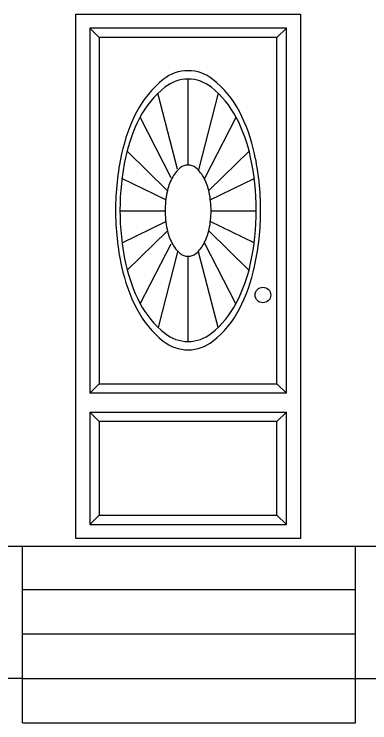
# Model space of a CAD drawing. Header units: millimetres. Extents: x -25 to 177, y -4701 to 789.
# Drawn here: x 98.63 to 100.232, y 389.137 to 392.328 of the extents above; entities that cross this region are included whole.
import ezdxf

# ---------------------------------------------------------------- set-up
doc = ezdxf.new("R2010")
doc.units = ezdxf.units.MM
doc.layers.add('muros', color=12, linetype='Continuous')
doc.layers.add('puertas y mobiliario', color=80, linetype='Continuous')

# ---------------------------------------------------------------- blocks, each defined once
blk = doc.blocks.new('Door - Fancy 36 in.')
for p, q in [((33.75, 81.75), (2.25, 81.75)), ((2.25, 81.75), (2.25, 23.25)), ((2.25, 81.75), (3.75, 80.25)), ((32.25, 80.25), (33.75, 81.75)), ((33.75, 23.25), (33.75, 81.75)), ((32.25, 80.25), (3.75, 80.25)), ((3.75, 80.25), (3.75, 24.75)), ((32.25, 24.75), (32.25, 80.25)), ((18, 59.82), (18, 73.59)), ((16.29, 59.16), (13.17, 71.32)), ((22.83, 71.32), (19.68, 59.05)), ((15.29, 57.79), (10.3, 67.49)), ((20.69, 57.74), (25.7, 67.49)), ((8.21, 62.03), (14.66, 55.75)), ((27.79, 62.03), (21.36, 55.78)), ((14.42, 54.24), (7.4, 57.66)), ((21.55, 54.23), (28.6, 57.66)), ((7.02, 52.5), (14.35, 52.5)), ((21.68, 52.5), (28.93, 52.5)), ((7.41, 47.35), (14.43, 50.76)), ((28.59, 47.35), (21.54, 50.78)), ((14.67, 49.25), (8.24, 42.99)), ((21.3, 49.29), (27.76, 42.99)), ((10.34, 37.58), (15.29, 47.22)), ((25.66, 37.58), (20.69, 47.27)), ((16.31, 45.91), (13.2, 33.8)), ((22.8, 33.8), (19.69, 45.91)), ((18, 31.55), (18, 45.2)), ((3.75, 24.75), (2.25, 23.25)), ((3.75, 24.75), (32.25, 24.75)), ((32.25, 24.75), (32.24, 24.77)), ((33.75, 23.25), (32.25, 24.75)), ((33.75, 23.25), (2.25, 23.25)), ((2.25, 20.25), (33.75, 20.25)), ((2.25, 20.25), (2.25, 2.25)), ((2.25, 20.25), (3.75, 18.75)), ((32.25, 18.75), (33.75, 20.25)), ((33.75, 2.25), (33.75, 20.25)), ((32.25, 18.75), (3.75, 18.75)), ((3.75, 18.75), (3.75, 3.75)), ((32.25, 3.75), (32.25, 18.75)), ((3.75, 3.75), (2.25, 2.25)), ((3.75, 3.75), (32.25, 3.75)), ((33.75, 2.25), (32.25, 3.75)), ((2.25, 2.25), (33.75, 2.25))]:
    blk.add_line(p, q)
blk.add_lwpolyline([(0, 0), (0, 84), (36, 84), (36, 0)], close=True)
at = {"linetype": 'Continuous'}
for points in [[(18, 30.21, 0.169807), (21.97, 31.6, 0.105036), (26.22, 36.76, 0.066925), (28.66, 43.55, 0.05307), (29.63, 52.57, 0.05307), (28.66, 61.6, 0.066925), (26.22, 68.39, 0.105036), (21.97, 73.55, 0.169807), (18, 74.94, 0.169807), (14.03, 73.55, 0.105036), (9.78, 68.39, 0.066925), (7.34, 61.6, 0.05307), (6.37, 52.57, 0.05307), (7.34, 43.55, 0.066925), (9.78, 36.76, 0.105036), (14.03, 31.6, 0.169807)], [(18, 31.55, 0.169807), (21.73, 32.86, 0.105036), (25.73, 37.71, 0.066925), (28.02, 44.09, 0.05307), (28.93, 52.57, 0.05307), (28.02, 61.06, 0.066925), (25.73, 67.43, 0.105036), (21.73, 72.29, 0.169807), (18, 73.59, 0.169807), (14.27, 72.29, 0.105036), (10.27, 67.43, 0.066925), (7.98, 61.06, 0.05307), (7.07, 52.57, 0.05307), (7.98, 44.09, 0.066925), (10.27, 37.71, 0.105036), (14.27, 32.86, 0.169807)], [(18, 45.2, 0.173818), (19.25, 45.65, 0.104363), (20.6, 47.34, 0.065303), (21.38, 49.56, 0.051449), (21.68, 52.51, 0.051449), (21.38, 55.47, 0.065303), (20.6, 57.68, 0.104363), (19.25, 59.38, 0.173818), (18, 59.82, 0.173818), (16.75, 59.38, 0.104363), (15.4, 57.68, 0.065303), (14.62, 55.47, 0.051449), (14.32, 52.51, 0.051449), (14.62, 49.56, 0.065303), (15.4, 47.34, 0.104363), (16.75, 45.65, 0.173818)]]:
    blk.add_lwpolyline(points, format="xyb", close=True, dxfattribs=at)
blk.add_circle((30, 39), 1.25)
blk.add_point((32.25, 80.25))

msp = doc.modelspace()

# ---------------------------------------------------------------- linework, layer by layer
at = {"layer": 'muros'}
for p, q in [((96.3925, 389.9334), (102.4267, 389.9334)), ((98.6672, 389.3374), (96.3939, 389.3374)), ((100.1672, 389.3374), (102.4275, 389.3374))]:
    msp.add_line(p, q, dxfattribs=at)
at = {"layer": 'puertas y mobiliario'}
for p, q in [((98.6672, 389.1374), (98.6672, 389.9334)), ((100.1672, 389.1374), (100.1672, 389.9334)), ((98.6672, 389.7374), (100.1672, 389.7374)), ((98.6672, 389.5374), (100.1672, 389.5374)), ((98.6672, 389.3374), (100.1672, 389.3374)), ((98.6672, 389.1374), (100.1672, 389.1374))]:
    msp.add_line(p, q, dxfattribs=at)

# ---------------------------------------------------------------- block references
at = {"layer": 'puertas y mobiliario', "xscale": 0.0280986937522274, "yscale": 0.0280986937522274, "zscale": 0.0280986937522274}
msp.add_blockref('Door - Fancy 36 in.', (98.9075, 389.9677), dxfattribs=at)

doc.saveas('drawing.dxf')
